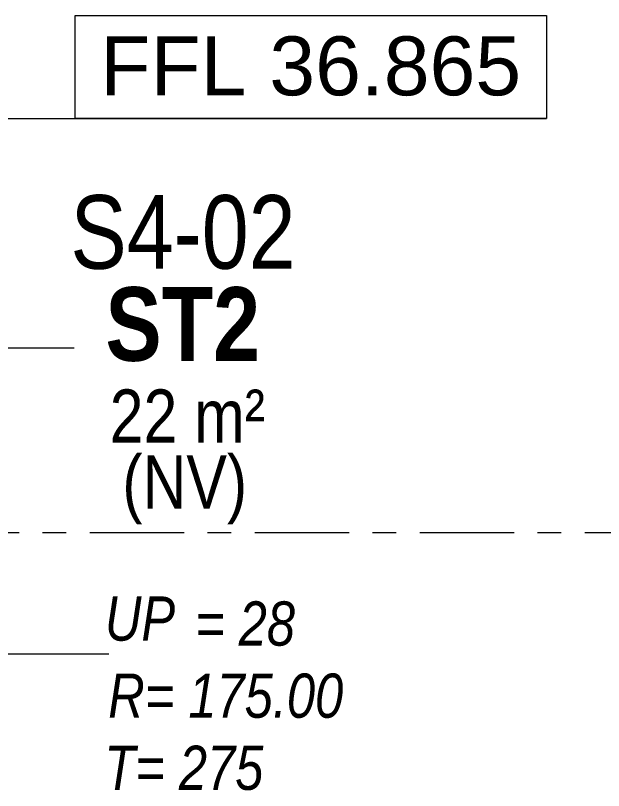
# Model space of a CAD drawing. Header units: millimetres. Extents: x 401980 to 1130603, y 21610 to 442280.
# Drawn here: x 935162 to 940151, y 124332 to 130907 of the extents above; entities that cross this region are included whole.
import ezdxf

# ---------------------------------------------------------------- set-up
doc = ezdxf.new("R2010")
doc.units = ezdxf.units.MM
doc.header["$LTSCALE"] = 100
doc.linetypes.add('IDA - Grid Line', pattern=[14, 8, -2, 2, -2])
for name, color, linetype, lineweight in [('A-_ANOT----_D-1', 8, 'Continuous', 9), ('A-_ROOMNAME_A', 8, 'Continuous', 9), ('S-_ANOTGRID_E-1', 8, 'IDA - Grid Line', 9), ('S-_STRC----_A-1', 8, 'Continuous', 9)]:
    doc.layers.add(name, color=color, linetype=linetype, lineweight=lineweight)
doc.layers.add('E-P-Iso-DB', color=1, linetype='Continuous')
doc.styles.add('Arial Narrow', font='ARIALN.TTF', dxfattribs={"height": 250})
doc.styles.add('Arial Narrow_3', font='ARIALN.TTF', dxfattribs={"height": 350})
doc.styles.add('Arial Narrow_B_4', font='ARIALNB.TTF', dxfattribs={"height": 500})
doc.styles.add('Arial Narrow_I', font='ARIALNI.TTF', dxfattribs={"height": 1.5})
doc.styles.add('Arial Narrow_I_1', font='ARIALNI.TTF', dxfattribs={"height": 375})
doc.styles.add('Arial_1', font='arial.ttf', dxfattribs={"height": 500})

# ---------------------------------------------------------------- blocks, each defined once
blk = doc.blocks.new('Archi 3')
at = {"layer": 'A-_ANOT----_D-1', "color": 8, "extrusion": (0, 0, -1)}
for p, q in [((935667.7, 130031.9), (935667.7, 130906.9)), ((935667.7, 130906.9), (939667.7, 130906.9)), ((935667.7, 130031.9), (935667.7, 130906.9)), ((935667.7, 130906.9), (939667.7, 130906.9)), ((939667.7, 130906.9), (939667.7, 130031.9)), ((939667.7, 130906.9), (939667.7, 130031.9)), ((939667.7, 130031.9), (935667.7, 130031.9)), ((939667.7, 130031.9), (935667.7, 130031.9))]:
    blk.add_line(p, q, dxfattribs=at)
at = {"layer": 'A-_ANOT----_D-1', "color": 8}
for p, q in [((933455.8, 130031.9), (935623.7, 130031.9)), ((933455.8, 130031.9), (935623.7, 130031.9)), ((935623.7, 130031.9), (939667.7, 130031.9)), ((935623.7, 130031.9), (939667.7, 130031.9))]:
    blk.add_line(p, q, dxfattribs=at)
at = {"layer": 'A-_ROOMNAME_A', "color": 8}
blk.add_line((932644.8, 128087.8), (935660.5, 128087.8), dxfattribs=at)
blk.add_line((932644.8, 128087.8), (935660.5, 128087.8), dxfattribs=at)
at = {"layer": 'S-_ANOTGRID_E-1', "color": 8}
blk.add_line((910591.8, 126520.7), (957417, 126520.7), dxfattribs=at)
at = {"layer": 'S-_STRC----_A-1', "color": 8}
blk.add_line((934172.3, 125491.3), (935953.5, 125491.3), dxfattribs=at)
blk.add_line((934172.3, 125491.3), (935953.5, 125491.3), dxfattribs=at)
at = {"layer": 'A-_ANOT----_D-1', "color": 8, "style": 'Arial_1'}
blk.add_text('FFL 36.865', height=500, dxfattribs=at).set_placement((935880.1, 130229.6))
blk.add_text('FFL 36.865', height=500, dxfattribs=at).set_placement((935880.1, 130229.6))
at = {"layer": 'A-_ROOMNAME_A', "color": 8}
for s, height, style, p in [('S4-02', 625, 'Arial Narrow', (935628.1, 128758.2)), ('S4-02', 625, 'Arial Narrow', (935628.1, 128758.2)), ('ST2', 625, 'Arial Narrow_B_4', (935924.5, 127977.2)), ('ST2', 625, 'Arial Narrow_B_4', (935924.5, 127977.2)), ('22 m²', 450, 'Arial Narrow_3', (935961.1, 127284.3)), ('22 m²', 450, 'Arial Narrow_3', (935961.1, 127284.3)), ('(NV)', 450, 'Arial Narrow_3', (936068.2, 126724.3)), ('(NV)', 450, 'Arial Narrow_3', (936068.2, 126724.3))]:
    blk.add_text(s, height=height, dxfattribs=dict(at, style=style)).set_placement(p)
at = {"layer": 'S-_STRC----_A-1', "color": 8}
for s, style, p in [('UP', 'Arial Narrow_I', (935919.9, 125603.3)), ('UP', 'Arial Narrow_I', (935919.9, 125603.3)), ('      = 28', 'Arial Narrow_I_1', (935968.7, 125561.1)), ('      = 28', 'Arial Narrow_I_1', (935968.7, 125561.1)), ('R= 175.00', 'Arial Narrow_I_1', (935948, 124949.3)), ('R= 175.00', 'Arial Narrow_I_1', (935948, 124949.3)), ('T= 275', 'Arial Narrow_I_1', (935915.3, 124337.4)), ('T= 275', 'Arial Narrow_I_1', (935915.3, 124337.4))]:
    blk.add_text(s, height=375, dxfattribs=dict(at, style=style)).set_placement(p)

msp = doc.modelspace()

# ---------------------------------------------------------------- block references
at = {"layer": 'E-P-Iso-DB', "color": 8}
msp.add_blockref('Archi 3', (0, 0), dxfattribs=at)

doc.saveas('drawing.dxf')
